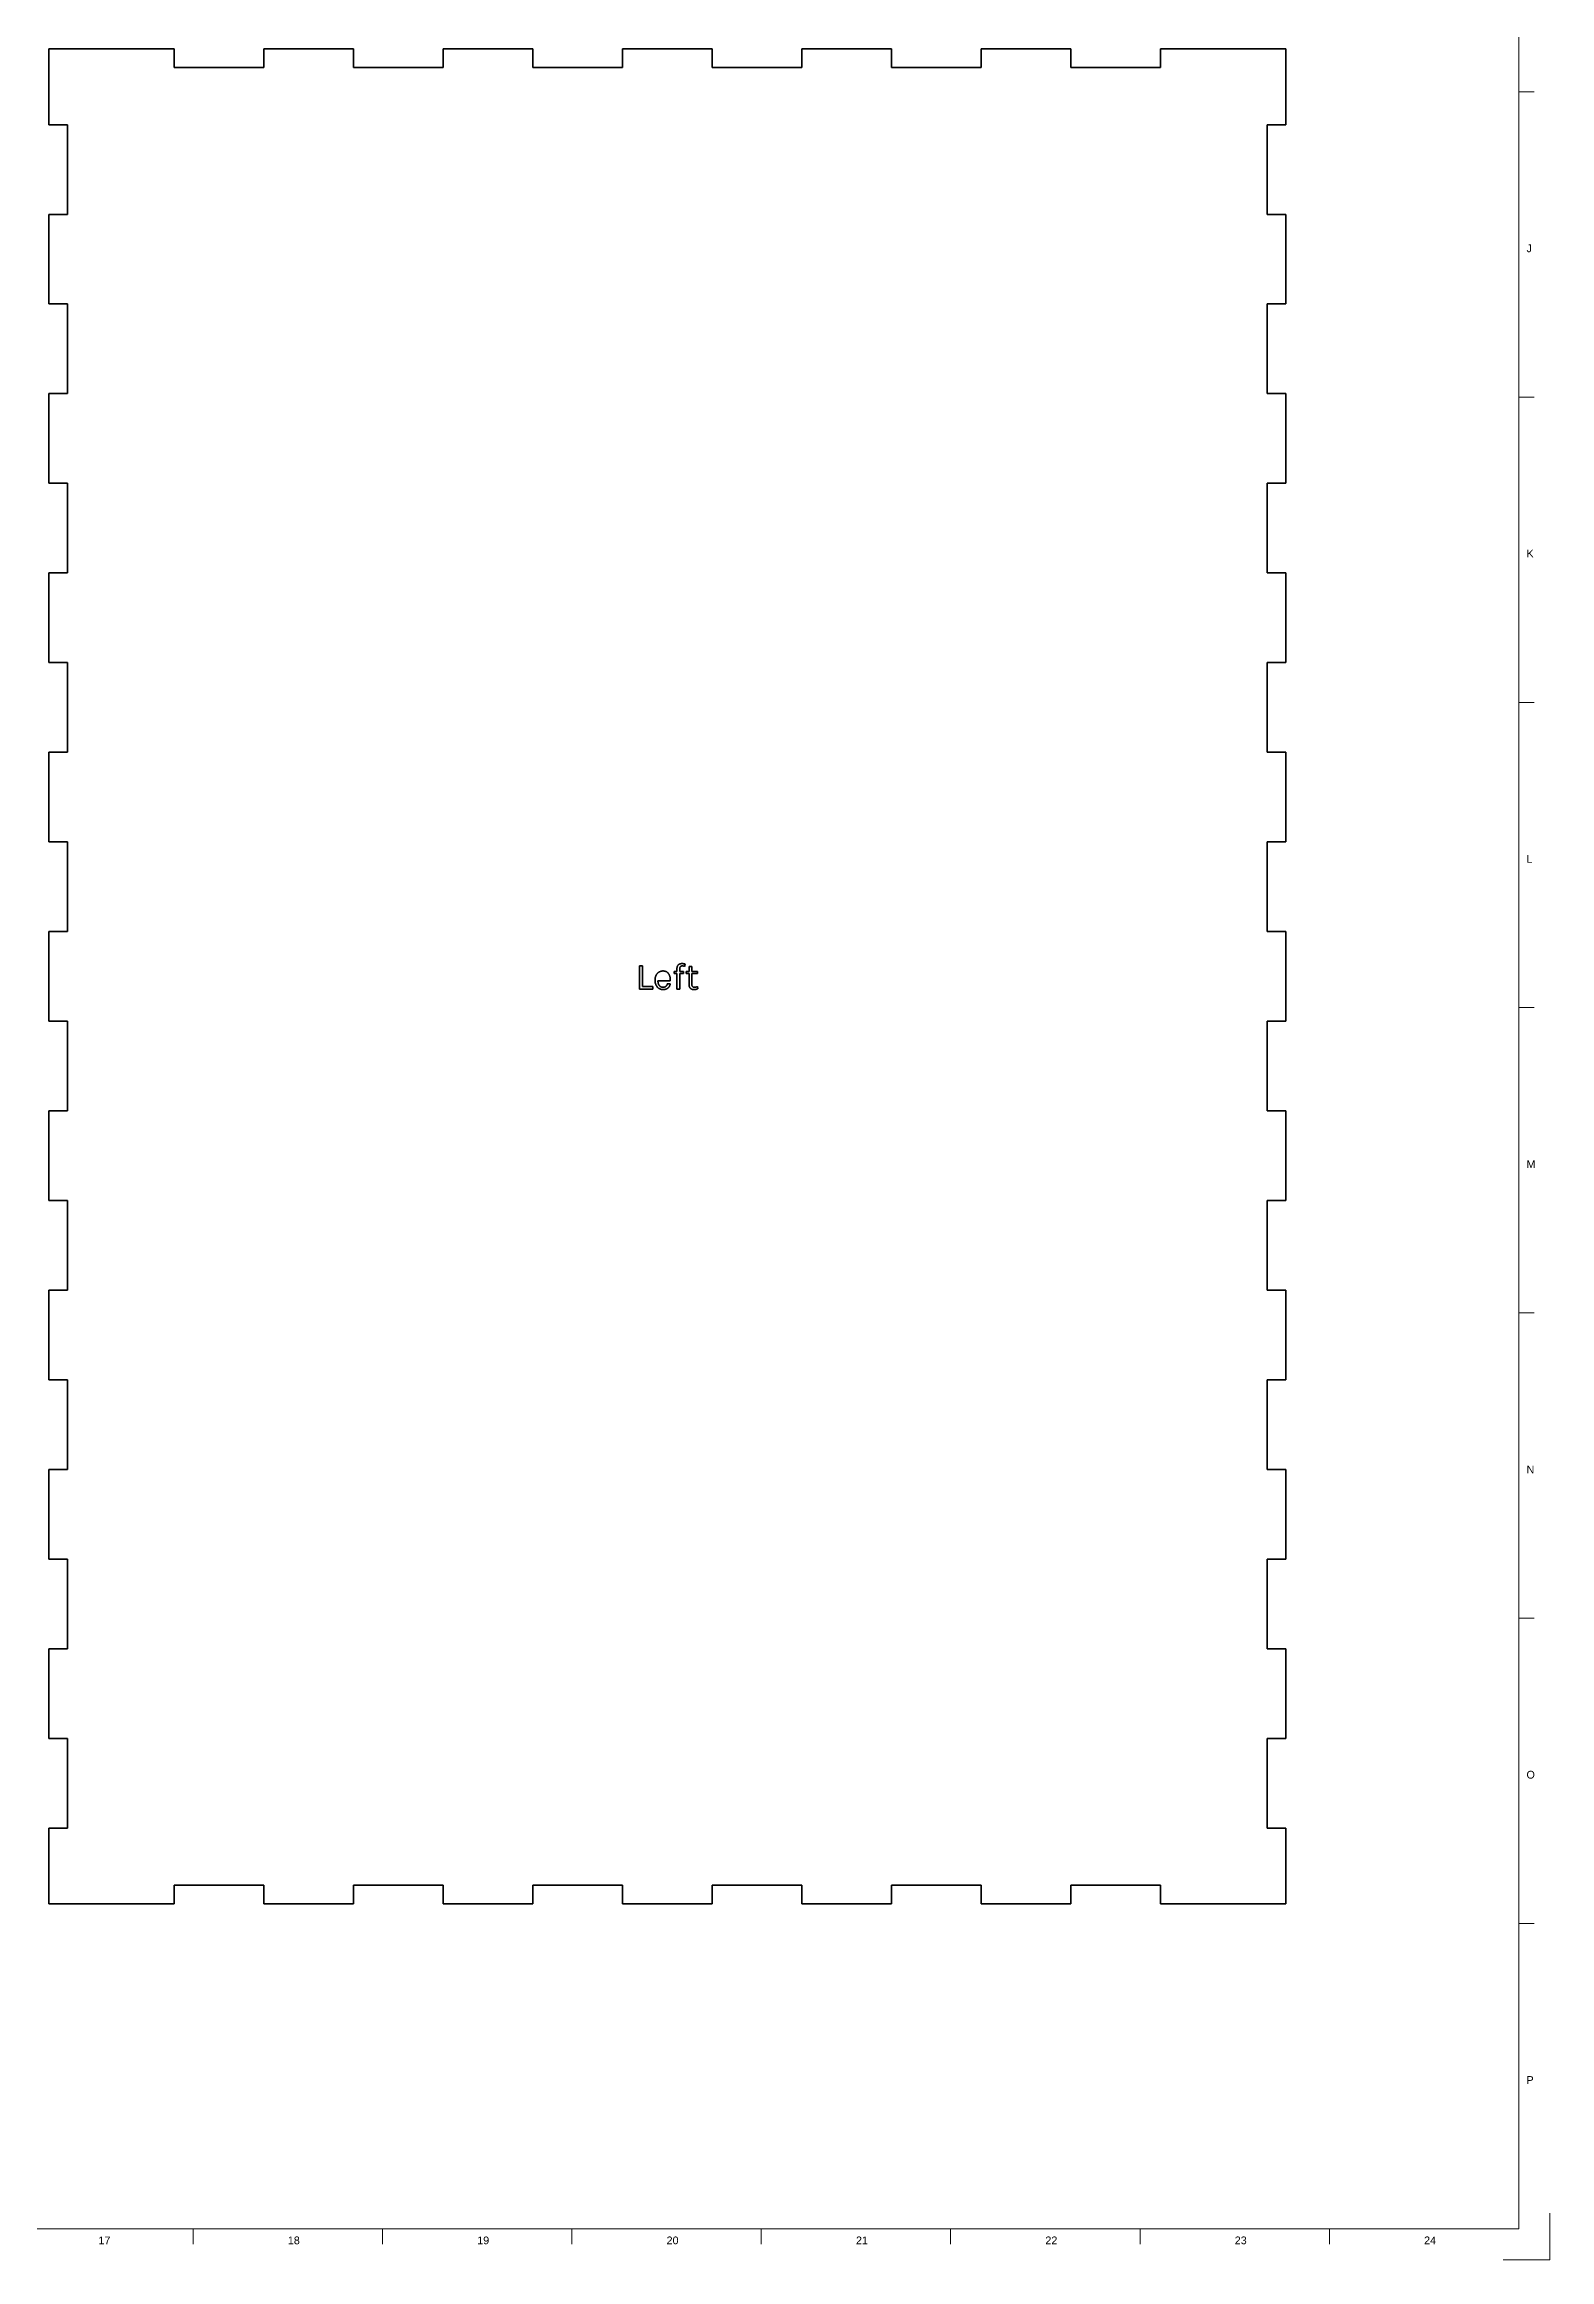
# Model space of a CAD drawing. Header units: millimetres. Extents: x 0 to 1500, y 0 to 1600.
# Drawn here: x 1013 to 1500, y 0 to 717 of the extents above; entities that cross this region are included whole.
import ezdxf

# ---------------------------------------------------------------- set-up
doc = ezdxf.new("R2010")
doc.units = ezdxf.units.MM
doc.header["$LTSCALE"] = 0.75
doc.layers.add('BORDER', color=7, linetype='Continuous', lineweight=18)
doc.layers.add('Visible', color=7, linetype='Continuous', lineweight=35)
doc.styles.get("Standard").update_dxf_attribs({"font": 'arial.ttf'})

# ---------------------------------------------------------------- blocks, each defined once
blk = doc.blocks.new('Custom1500.000000x1600.000000x24x16')
for p, q in [((1490, 1590), (1490, 10)), ((1490, 701.25), (1495, 701.25)), ((1490, 602.5), (1495, 602.5)), ((1490, 503.75), (1495, 503.75)), ((1490, 405), (1495, 405)), ((1490, 306.25), (1495, 306.25)), ((1490, 207.5), (1495, 207.5)), ((1490, 108.75), (1495, 108.75)), ((1500, 0), (1500, 15)), ((1490, 10), (20, 10)), ((1061.25, 10), (1061.25, 5)), ((1122.5, 10), (1122.5, 5)), ((1183.75, 10), (1183.75, 5)), ((1245, 10), (1245, 5)), ((1306.25, 10), (1306.25, 5)), ((1367.5, 10), (1367.5, 5)), ((1428.75, 10), (1428.75, 5)), ((1500, 0), (1485, 0))]:
    blk.add_line(p, q)
at = {"char_height": 2.5, "attachment_point": 1}
for s, insert in [('J', (1492.5, 651.875)), ('K', (1492.5, 553.125)), ('L', (1492.5, 454.375)), ('M', (1492.5, 355.625)), ('N', (1492.5, 256.875)), ('O', (1492.5, 158.125)), ('P', (1492.5, 59.375)), ('17', (1030.625, 7.5)), ('18', (1091.875, 7.5)), ('19', (1153.125, 7.5)), ('20', (1214.375, 7.5)), ('21', (1275.625, 7.5)), ('22', (1336.875, 7.5)), ('23', (1398.125, 7.5)), ('24', (1459.375, 7.5))]:
    blk.add_mtext(s, dxfattribs=dict(at, insert=insert))

msp = doc.modelspace()

# ---------------------------------------------------------------- linework, layer by layer
at = {"layer": 'Visible'}
for p, q in [((1014.622471, 715.112944), (1014.622471, 690.612944)), ((1055.122471, 715.112944), (1014.622471, 715.112944)), ((1055.122471, 709.112944), (1055.122471, 715.112944)), ((1084.122471, 715.112944), (1084.122471, 709.112944)), ((1113.122471, 715.112944), (1084.122471, 715.112944)), ((1113.122471, 709.112944), (1113.122471, 715.112944)), ((1142.122471, 715.112944), (1142.122471, 709.112944)), ((1171.122471, 715.112944), (1142.122471, 715.112944)), ((1171.122471, 709.112944), (1171.122471, 715.112944)), ((1200.122471, 715.112944), (1200.122471, 709.112944)), ((1229.122471, 715.112944), (1200.122471, 715.112944)), ((1229.122471, 709.112944), (1229.122471, 715.112944)), ((1258.122471, 715.112944), (1258.122471, 709.112944)), ((1287.122471, 715.112944), (1258.122471, 715.112944)), ((1287.122471, 709.112944), (1287.122471, 715.112944)), ((1316.122471, 715.112944), (1316.122471, 709.112944)), ((1345.122471, 715.112944), (1316.122471, 715.112944)), ((1345.122471, 709.112944), (1345.122471, 715.112944)), ((1374.122471, 715.112944), (1374.122471, 709.112944)), ((1414.622471, 715.112944), (1374.122471, 715.112944)), ((1414.622471, 690.612944), (1414.622471, 715.112944)), ((1084.122471, 709.112944), (1055.122471, 709.112944)), ((1142.122471, 709.112944), (1113.122471, 709.112944)), ((1200.122471, 709.112944), (1171.122471, 709.112944)), ((1258.122471, 709.112944), (1229.122471, 709.112944)), ((1316.122471, 709.112944), (1287.122471, 709.112944)), ((1374.122471, 709.112944), (1345.122471, 709.112944)), ((1014.622471, 690.612944), (1020.622471, 690.612944)), ((1020.622471, 690.612944), (1020.622471, 661.612944)), ((1408.622471, 690.612944), (1414.622471, 690.612944)), ((1408.622471, 661.612944), (1408.622471, 690.612944)), ((1014.622471, 661.612944), (1014.622471, 632.612944)), ((1020.622471, 661.612944), (1014.622471, 661.612944)), ((1414.622471, 661.612944), (1408.622471, 661.612944)), ((1414.622471, 632.612944), (1414.622471, 661.612944)), ((1014.622471, 632.612944), (1020.622471, 632.612944)), ((1020.622471, 632.612944), (1020.622471, 603.612944)), ((1408.622471, 632.612944), (1414.622471, 632.612944)), ((1408.622471, 603.612944), (1408.622471, 632.612944)), ((1014.622471, 603.612944), (1014.622471, 574.612944)), ((1020.622471, 603.612944), (1014.622471, 603.612944)), ((1414.622471, 603.612944), (1408.622471, 603.612944)), ((1414.622471, 574.612944), (1414.622471, 603.612944)), ((1014.622471, 574.612944), (1020.622471, 574.612944)), ((1020.622471, 574.612944), (1020.622471, 545.612944)), ((1408.622471, 574.612944), (1414.622471, 574.612944)), ((1408.622471, 545.612944), (1408.622471, 574.612944)), ((1014.622471, 545.612944), (1014.622471, 516.612944)), ((1020.622471, 545.612944), (1014.622471, 545.612944)), ((1414.622471, 545.612944), (1408.622471, 545.612944)), ((1414.622471, 516.612944), (1414.622471, 545.612944)), ((1014.622471, 516.612944), (1020.622471, 516.612944)), ((1020.622471, 516.612944), (1020.622471, 487.612944)), ((1408.622471, 516.612944), (1414.622471, 516.612944)), ((1408.622471, 487.612944), (1408.622471, 516.612944)), ((1014.622471, 487.612944), (1014.622471, 458.612944)), ((1020.622471, 487.612944), (1014.622471, 487.612944)), ((1414.622471, 487.612944), (1408.622471, 487.612944)), ((1414.622471, 458.612944), (1414.622471, 487.612944)), ((1014.622471, 458.612944), (1020.622471, 458.612944)), ((1020.622471, 458.612944), (1020.622471, 429.612944)), ((1408.622471, 458.612944), (1414.622471, 458.612944)), ((1408.622471, 429.612944), (1408.622471, 458.612944)), ((1014.622471, 429.612944), (1014.622471, 400.612944)), ((1020.622471, 429.612944), (1014.622471, 429.612944)), ((1414.622471, 429.612944), (1408.622471, 429.612944)), ((1414.622471, 400.612944), (1414.622471, 429.612944)), ((1205.637471, 418.514944), (1206.573471, 418.514944)), ((1205.637471, 410.978944), (1205.637471, 418.514944)), ((1206.573471, 418.514944), (1206.573471, 411.794944)), ((1211.053471, 415.586944), (1211.127471, 415.713944)), ((1211.127471, 415.713944), (1211.207471, 415.832944)), ((1211.207471, 415.832944), (1211.292471, 415.946944)), ((1211.292471, 415.946944), (1211.381471, 416.053944)), ((1211.381471, 416.053944), (1211.476471, 416.154944)), ((1211.476471, 416.154944), (1211.575471, 416.249944)), ((1211.575471, 416.249944), (1211.680471, 416.337944)), ((1211.680471, 416.337944), (1211.789471, 416.419944)), ((1211.789471, 416.419944), (1211.904471, 416.495944)), ((1211.904471, 416.495944), (1212.023471, 416.564944)), ((1212.023471, 416.564944), (1212.145471, 416.626944)), ((1212.145471, 416.626944), (1212.270471, 416.680944)), ((1212.270471, 416.680944), (1212.398471, 416.727944)), ((1212.398471, 416.727944), (1212.530471, 416.767944)), ((1212.530471, 416.767944), (1212.665471, 416.800944)), ((1212.665471, 416.800944), (1212.804471, 416.825944)), ((1212.804471, 416.825944), (1212.946471, 416.843944)), ((1212.946471, 416.843944), (1213.091471, 416.854944)), ((1213.091471, 416.854944), (1213.239471, 416.858944)), ((1213.239471, 416.858944), (1213.368471, 416.855944)), ((1213.368471, 416.855944), (1213.493471, 416.847944)), ((1213.493471, 416.847944), (1213.614471, 416.834944)), ((1213.614471, 416.834944), (1213.731471, 416.816944)), ((1213.731471, 416.816944), (1213.845471, 416.792944)), ((1213.845471, 416.792944), (1213.955471, 416.763944)), ((1213.955471, 416.763944), (1214.061471, 416.729944)), ((1214.061471, 416.729944), (1214.163471, 416.689944)), ((1214.163471, 416.689944), (1214.261471, 416.644944)), ((1214.261471, 416.644944), (1214.355471, 416.594944)), ((1214.355471, 416.594944), (1214.446471, 416.539944)), ((1214.446471, 416.539944), (1214.533471, 416.481944)), ((1214.533471, 416.481944), (1214.616471, 416.419944)), ((1214.616471, 416.419944), (1214.696471, 416.353944)), ((1214.696471, 416.353944), (1214.772471, 416.283944)), ((1214.772471, 416.283944), (1214.845471, 416.210944)), ((1214.845471, 416.210944), (1214.914471, 416.133944)), ((1214.914471, 416.133944), (1214.979471, 416.053944)), ((1214.979471, 416.053944), (1215.041471, 415.968944)), ((1215.041471, 415.968944), (1215.099471, 415.880944)), ((1215.099471, 415.880944), (1215.154471, 415.789944)), ((1215.154471, 415.789944), (1215.205471, 415.695944)), ((1215.205471, 415.695944), (1215.253471, 415.599944)), ((1216.785471, 416.714944), (1217.721471, 416.714944)), ((1216.785471, 416.066944), (1216.785471, 416.714944)), ((1217.721471, 416.066944), (1216.785471, 416.066944)), ((1217.721471, 417.602944), (1217.723471, 417.714944)), ((1217.721471, 416.714944), (1217.721471, 417.602944)), ((1217.721471, 410.978944), (1217.721471, 416.066944)), ((1217.723471, 417.714944), (1217.730471, 417.822944)), ((1217.730471, 417.822944), (1217.741471, 417.925944)), ((1217.741471, 417.925944), (1217.756471, 418.025944)), ((1217.756471, 418.025944), (1217.776471, 418.120944)), ((1217.776471, 418.120944), (1217.800471, 418.211944)), ((1217.800471, 418.211944), (1217.828471, 418.299944)), ((1217.828471, 418.299944), (1217.861471, 418.382944)), ((1217.861471, 418.382944), (1217.898471, 418.460944)), ((1217.898471, 418.460944), (1217.940471, 418.535944)), ((1217.940471, 418.535944), (1217.985471, 418.606944)), ((1217.985471, 418.606944), (1218.034471, 418.673944)), ((1218.034471, 418.673944), (1218.085471, 418.736944)), ((1218.085471, 418.736944), (1218.139471, 418.795944)), ((1218.139471, 418.795944), (1218.196471, 418.851944)), ((1218.196471, 418.851944), (1218.257471, 418.903944)), ((1218.257471, 418.903944), (1218.320471, 418.951944)), ((1218.320471, 418.951944), (1218.386471, 418.995944)), ((1218.386471, 418.995944), (1218.456471, 419.035944)), ((1218.456471, 419.035944), (1218.528471, 419.072944)), ((1218.528471, 419.072944), (1218.603471, 419.105944)), ((1218.603471, 419.105944), (1218.679471, 419.135944)), ((1218.658471, 417.663944), (1218.657471, 417.590944)), ((1218.657471, 417.590944), (1218.657471, 416.714944)), ((1218.657471, 416.714944), (1219.845471, 416.714944)), ((1218.657471, 416.066944), (1218.657471, 410.978944)), ((1219.845471, 416.066944), (1218.657471, 416.066944)), ((1218.662471, 417.732944), (1218.658471, 417.663944)), ((1218.668471, 417.798944), (1218.662471, 417.732944)), ((1218.677471, 417.860944), (1218.668471, 417.798944)), ((1218.689471, 417.919944), (1218.677471, 417.860944)), ((1218.679471, 419.135944), (1218.757471, 419.161944)), ((1218.702471, 417.974944), (1218.689471, 417.919944)), ((1218.719471, 418.026944), (1218.702471, 417.974944)), ((1218.738471, 418.074944), (1218.719471, 418.026944)), ((1218.759471, 418.119944), (1218.738471, 418.074944)), ((1218.757471, 419.161944), (1218.837471, 419.183944)), ((1218.783471, 418.160944), (1218.759471, 418.119944)), ((1218.809471, 418.198944), (1218.783471, 418.160944)), ((1218.836471, 418.234944), (1218.809471, 418.198944)), ((1218.865471, 418.267944), (1218.836471, 418.234944)), ((1218.837471, 419.183944), (1218.919471, 419.203944)), ((1218.894471, 418.298944), (1218.865471, 418.267944)), ((1218.925471, 418.326944), (1218.894471, 418.298944)), ((1218.919471, 419.203944), (1219.002471, 419.218944)), ((1218.958471, 418.352944), (1218.925471, 418.326944)), ((1218.992471, 418.375944), (1218.958471, 418.352944)), ((1219.027471, 418.396944), (1218.992471, 418.375944)), ((1219.002471, 419.218944), (1219.087471, 419.230944)), ((1219.063471, 418.414944), (1219.027471, 418.396944)), ((1219.101471, 418.430944), (1219.063471, 418.414944)), ((1219.087471, 419.230944), (1219.174471, 419.239944)), ((1219.139471, 418.444944), (1219.101471, 418.430944)), ((1219.178471, 418.456944), (1219.139471, 418.444944)), ((1219.174471, 419.239944), (1219.263471, 419.244944)), ((1219.216471, 418.467944), (1219.178471, 418.456944)), ((1219.255471, 418.476944), (1219.216471, 418.467944)), ((1219.293471, 418.484944), (1219.255471, 418.476944)), ((1219.263471, 419.244944), (1219.353471, 419.246944)), ((1219.331471, 418.490944), (1219.293471, 418.484944)), ((1219.370471, 418.496944), (1219.331471, 418.490944)), ((1219.353471, 419.246944), (1219.402471, 419.246944)), ((1219.408471, 418.499944), (1219.370471, 418.496944)), ((1219.402471, 419.246944), (1219.452471, 419.245944)), ((1219.447471, 418.501944), (1219.408471, 418.499944)), ((1219.485471, 418.502944), (1219.447471, 418.501944)), ((1219.452471, 419.245944), (1219.501471, 419.243944)), ((1219.518471, 418.502944), (1219.485471, 418.502944)), ((1219.501471, 419.243944), (1219.601471, 419.237944)), ((1219.550471, 418.501944), (1219.518471, 418.502944)), ((1219.584471, 418.499944), (1219.550471, 418.501944)), ((1219.617471, 418.496944), (1219.584471, 418.499944)), ((1219.601471, 419.237944), (1219.651471, 419.233944)), ((1219.651471, 418.493944), (1219.617471, 418.496944)), ((1219.651471, 419.233944), (1219.702471, 419.228944)), ((1219.685471, 418.489944), (1219.651471, 418.493944)), ((1219.719471, 418.484944), (1219.685471, 418.489944)), ((1219.702471, 419.228944), (1219.752471, 419.223944)), ((1219.754471, 418.479944), (1219.719471, 418.484944)), ((1219.752471, 419.223944), (1219.803471, 419.217944)), ((1219.789471, 418.473944), (1219.754471, 418.479944)), ((1219.824471, 418.466944), (1219.789471, 418.473944)), ((1219.803471, 419.217944), (1219.854471, 419.210944)), ((1219.859471, 418.458944), (1219.824471, 418.466944)), ((1219.845471, 416.714944), (1219.845471, 416.066944)), ((1219.854471, 419.210944), (1219.956471, 419.194944)), ((1219.895471, 418.450944), (1219.859471, 418.458944)), ((1219.930471, 418.441944), (1219.895471, 418.450944)), ((1220.002471, 418.421944), (1219.930471, 418.441944)), ((1219.956471, 419.194944), (1220.007471, 419.185944)), ((1220.037471, 418.410944), (1220.002471, 418.421944)), ((1220.007471, 419.185944), (1220.058471, 419.175944)), ((1220.073471, 418.398944), (1220.037471, 418.410944)), ((1220.058471, 419.175944), (1220.108471, 419.165944)), ((1220.145471, 418.372944), (1220.073471, 418.398944)), ((1220.108471, 419.165944), (1220.159471, 419.154944)), ((1220.181471, 418.358944), (1220.145471, 418.372944)), ((1220.159471, 419.154944), (1220.210471, 419.142944)), ((1220.361471, 419.102944), (1220.181471, 418.358944)), ((1220.210471, 419.142944), (1220.260471, 419.129944)), ((1220.260471, 419.129944), (1220.311471, 419.116944)), ((1220.311471, 419.116944), (1220.361471, 419.102944)), ((1220.715471, 416.714944), (1221.639471, 416.714944)), ((1220.715471, 416.066944), (1220.715471, 416.714944)), ((1221.639471, 416.066944), (1220.715471, 416.066944)), ((1221.639471, 418.310944), (1222.563471, 418.310944)), ((1221.639471, 416.714944), (1221.639471, 418.310944)), ((1221.639471, 412.454944), (1221.639471, 416.066944)), ((1222.563471, 418.310944), (1222.563471, 416.714944)), ((1222.563471, 416.714944), (1224.375471, 416.714944)), ((1222.563471, 416.066944), (1222.563471, 412.478944)), ((1224.375471, 416.066944), (1222.563471, 416.066944)), ((1224.375471, 416.714944), (1224.375471, 416.066944)), ((1209.933471, 410.978944), (1205.637471, 410.978944)), ((1206.573471, 411.794944), (1209.933471, 411.794944)), ((1209.933471, 411.794944), (1209.933471, 410.978944)), ((1210.647471, 413.834944), (1210.650471, 414.020944)), ((1210.650471, 413.660944), (1210.647471, 413.834944)), ((1210.650471, 414.020944), (1210.660471, 414.200944)), ((1210.661471, 413.489944), (1210.650471, 413.660944)), ((1210.660471, 414.200944), (1210.677471, 414.375944)), ((1210.678471, 413.323944), (1210.661471, 413.489944)), ((1210.677471, 414.375944), (1210.701471, 414.545944)), ((1210.701471, 413.161944), (1210.678471, 413.323944)), ((1210.701471, 414.545944), (1210.731471, 414.710944)), ((1210.732471, 413.003944), (1210.701471, 413.161944)), ((1210.731471, 414.710944), (1210.768471, 414.869944)), ((1210.769471, 412.849944), (1210.732471, 413.003944)), ((1210.768471, 414.869944), (1210.812471, 415.023944)), ((1210.813471, 412.699944), (1210.769471, 412.849944)), ((1210.812471, 415.023944), (1210.862471, 415.172944)), ((1210.864471, 412.553944), (1210.813471, 412.699944)), ((1210.862471, 415.172944), (1210.919471, 415.316944)), ((1210.922471, 412.412944), (1210.864471, 412.553944)), ((1210.919471, 415.316944), (1210.983471, 415.454944)), ((1210.986471, 412.274944), (1210.922471, 412.412944)), ((1210.983471, 415.454944), (1211.053471, 415.586944)), ((1211.056471, 412.141944), (1210.986471, 412.274944)), ((1211.131471, 412.015944), (1211.056471, 412.141944)), ((1211.212471, 411.894944), (1211.131471, 412.015944)), ((1211.297471, 411.779944), (1211.212471, 411.894944)), ((1211.386471, 411.670944), (1211.297471, 411.779944)), ((1211.481471, 411.567944), (1211.386471, 411.670944)), ((1211.581471, 411.470944), (1211.481471, 411.567944)), ((1211.686471, 411.379944), (1211.581471, 411.470944)), ((1215.555471, 413.690944), (1211.583673, 413.690944)), ((1211.583673, 413.690944), (1211.585471, 413.583944)), ((1211.585471, 413.583944), (1211.590471, 413.467944)), ((1211.590471, 413.467944), (1211.599471, 413.353944)), ((1211.599471, 413.353944), (1211.612471, 413.242944)), ((1211.612471, 413.242944), (1211.629471, 413.134944)), ((1211.629471, 413.134944), (1211.649471, 413.027944)), ((1211.649471, 413.027944), (1211.673471, 412.924944)), ((1211.673471, 412.924944), (1211.700471, 412.823944)), ((1211.795471, 411.294944), (1211.686471, 411.379944)), ((1211.700471, 412.823944), (1211.731471, 412.724944)), ((1211.731471, 412.724944), (1211.766471, 412.628944)), ((1211.766471, 412.628944), (1211.804471, 412.535944)), ((1211.910471, 411.215944), (1211.795471, 411.294944)), ((1211.804471, 412.535944), (1211.847471, 412.446944)), ((1211.847471, 412.446944), (1211.892471, 412.361944)), ((1211.892471, 412.361944), (1211.942471, 412.280944)), ((1212.029471, 411.143944), (1211.910471, 411.215944)), ((1211.942471, 412.280944), (1211.995471, 412.203944)), ((1211.995471, 412.203944), (1212.051471, 412.130944)), ((1212.150471, 411.078944), (1212.029471, 411.143944)), ((1212.051471, 412.130944), (1212.112471, 412.061944)), ((1212.112471, 412.061944), (1212.176471, 411.996944)), ((1212.275471, 411.021944), (1212.150471, 411.078944)), ((1212.176471, 411.996944), (1212.244471, 411.935944)), ((1212.244471, 411.935944), (1212.315471, 411.878944)), ((1212.403471, 410.971944), (1212.275471, 411.021944)), ((1212.315471, 411.878944), (1212.390471, 411.826944)), ((1212.390471, 411.826944), (1212.469471, 411.779944)), ((1212.535471, 410.929944), (1212.403471, 410.971944)), ((1212.469471, 411.779944), (1212.552471, 411.737944)), ((1212.669471, 410.895944), (1212.535471, 410.929944)), ((1212.552471, 411.737944), (1212.639471, 411.701944)), ((1212.639471, 411.701944), (1212.729471, 411.671944)), ((1212.807471, 410.868944), (1212.669471, 410.895944)), ((1212.729471, 411.671944), (1212.823471, 411.646944)), ((1212.948471, 410.849944), (1212.807471, 410.868944)), ((1212.823471, 411.646944), (1212.921471, 411.627944)), ((1212.921471, 411.627944), (1213.023471, 411.613944)), ((1213.092471, 410.838944), (1212.948471, 410.849944)), ((1213.023471, 411.613944), (1213.129471, 411.605944)), ((1213.239471, 410.834944), (1213.092471, 410.838944)), ((1213.129471, 411.605944), (1213.239471, 411.602944)), ((1213.239471, 411.602944), (1213.349471, 411.605944)), ((1213.361471, 410.836944), (1213.239471, 410.834944)), ((1213.349471, 411.605944), (1213.454471, 411.613944)), ((1213.481471, 410.843944), (1213.361471, 410.836944)), ((1213.454471, 411.613944), (1213.556471, 411.626944)), ((1213.598471, 410.854944), (1213.481471, 410.843944)), ((1213.556471, 411.626944), (1213.654471, 411.645944)), ((1213.713471, 410.870944), (1213.598471, 410.854944)), ((1213.654471, 411.645944), (1213.747471, 411.670944)), ((1213.825471, 410.889944), (1213.713471, 410.870944)), ((1213.747471, 411.670944), (1213.837471, 411.699944)), ((1213.935471, 410.914944), (1213.825471, 410.889944)), ((1213.837471, 411.699944), (1213.923471, 411.734944)), ((1213.923471, 411.734944), (1214.005471, 411.775944)), ((1214.042471, 410.943944), (1213.935471, 410.914944)), ((1214.005471, 411.775944), (1214.083471, 411.821944)), ((1214.147471, 410.976944), (1214.042471, 410.943944)), ((1214.083471, 411.821944), (1214.157471, 411.872944)), ((1214.249471, 411.014944), (1214.147471, 410.976944)), ((1214.157471, 411.872944), (1214.226471, 411.929944)), ((1214.226471, 411.929944), (1214.290471, 411.990944)), ((1214.349471, 411.056944), (1214.249471, 411.014944)), ((1214.290471, 411.990944), (1214.348471, 412.057944)), ((1214.348471, 412.057944), (1214.400471, 412.129944)), ((1214.446471, 411.102944), (1214.349471, 411.056944)), ((1214.400471, 412.129944), (1214.446471, 412.206944)), ((1214.446471, 412.206944), (1214.487471, 412.289944)), ((1214.539471, 411.152944), (1214.446471, 411.102944)), ((1214.487471, 412.289944), (1214.523471, 412.376944)), ((1214.523471, 412.376944), (1214.553471, 412.469944)), ((1214.629471, 411.206944), (1214.539471, 411.152944)), ((1214.553471, 412.469944), (1214.577471, 412.567944)), ((1214.577471, 412.567944), (1214.595471, 412.670944)), ((1214.595471, 412.670944), (1215.567471, 412.670944)), ((1214.715471, 411.264944), (1214.629471, 411.206944)), ((1214.797471, 411.325944), (1214.715471, 411.264944)), ((1214.877471, 411.390944), (1214.797471, 411.325944)), ((1214.953471, 411.459944), (1214.877471, 411.390944)), ((1215.025471, 411.532944), (1214.953471, 411.459944)), ((1215.094471, 411.609944), (1215.025471, 411.532944)), ((1215.159471, 411.689944), (1215.094471, 411.609944)), ((1215.220471, 411.773944), (1215.159471, 411.689944)), ((1215.277471, 411.860944), (1215.220471, 411.773944)), ((1215.253471, 415.599944), (1215.297471, 415.501944)), ((1215.329471, 411.950944), (1215.277471, 411.860944)), ((1215.297471, 415.501944), (1215.338471, 415.401944)), ((1215.377471, 412.043944), (1215.329471, 411.950944)), ((1215.338471, 415.401944), (1215.376471, 415.298944)), ((1215.376471, 415.298944), (1215.410471, 415.193944)), ((1215.420471, 412.140944), (1215.377471, 412.043944)), ((1215.410471, 415.193944), (1215.441471, 415.085944)), ((1215.459471, 412.239944), (1215.420471, 412.140944)), ((1215.441471, 415.085944), (1215.468471, 414.975944)), ((1215.492471, 412.342944), (1215.459471, 412.239944)), ((1215.468471, 414.975944), (1215.492471, 414.863944)), ((1215.492471, 414.863944), (1215.513471, 414.749944)), ((1215.522471, 412.448944), (1215.492471, 412.342944)), ((1215.513471, 414.749944), (1215.530471, 414.635944)), ((1215.547471, 412.558944), (1215.522471, 412.448944)), ((1215.530471, 414.635944), (1215.544471, 414.519944)), ((1215.544471, 414.519944), (1215.555471, 414.403944)), ((1215.567471, 412.670944), (1215.547471, 412.558944)), ((1215.555471, 414.403944), (1215.563471, 414.286944)), ((1215.563471, 413.811944), (1215.555471, 413.690944)), ((1215.563471, 414.286944), (1215.568471, 414.169944)), ((1215.568471, 413.931944), (1215.563471, 413.811944)), ((1215.568471, 414.169944), (1215.569471, 414.050944)), ((1215.569471, 414.050944), (1215.568471, 413.931944)), ((1218.657471, 410.978944), (1217.721471, 410.978944)), ((1221.641471, 412.348944), (1221.639471, 412.454944)), ((1221.648471, 412.245944), (1221.641471, 412.348944)), ((1221.658471, 412.146944), (1221.648471, 412.245944)), ((1221.674471, 412.051944), (1221.658471, 412.146944)), ((1221.693471, 411.959944), (1221.674471, 412.051944)), ((1221.717471, 411.871944), (1221.693471, 411.959944)), ((1221.745471, 411.786944), (1221.717471, 411.871944)), ((1221.777471, 411.705944), (1221.745471, 411.786944)), ((1221.814471, 411.628944), (1221.777471, 411.705944)), ((1221.855471, 411.554944), (1221.814471, 411.628944)), ((1221.900471, 411.484944), (1221.855471, 411.554944)), ((1221.948471, 411.417944), (1221.900471, 411.484944)), ((1221.999471, 411.354944), (1221.948471, 411.417944)), ((1222.053471, 411.295944), (1221.999471, 411.354944)), ((1222.110471, 411.239944), (1222.053471, 411.295944)), ((1222.170471, 411.187944), (1222.110471, 411.239944)), ((1222.234471, 411.138944), (1222.170471, 411.187944)), ((1222.300471, 411.093944), (1222.234471, 411.138944)), ((1222.370471, 411.052944), (1222.300471, 411.093944)), ((1222.443471, 411.014944), (1222.370471, 411.052944)), ((1222.518471, 410.980944), (1222.443471, 411.014944)), ((1222.596471, 410.949944), (1222.518471, 410.980944)), ((1222.563471, 412.478944), (1222.571471, 412.309944)), ((1222.571471, 412.309944), (1222.596471, 412.158944)), ((1222.596471, 412.158944), (1222.638471, 412.025944)), ((1222.675471, 410.922944), (1222.596471, 410.949944)), ((1222.638471, 412.025944), (1222.695471, 411.910944)), ((1222.756471, 410.899944), (1222.675471, 410.922944)), ((1222.695471, 411.910944), (1222.770471, 411.812944)), ((1222.839471, 410.879944), (1222.756471, 410.899944)), ((1222.770471, 411.812944), (1222.861471, 411.732944)), ((1222.924471, 410.863944), (1222.839471, 410.879944)), ((1222.861471, 411.732944), (1222.969471, 411.670944)), ((1223.011471, 410.850944), (1222.924471, 410.863944)), ((1222.969471, 411.670944), (1223.093471, 411.626944)), ((1223.100471, 410.841944), (1223.011471, 410.850944)), ((1223.093471, 411.626944), (1223.234471, 411.599944)), ((1223.190471, 410.836944), (1223.100471, 410.841944)), ((1223.283471, 410.834944), (1223.190471, 410.836944)), ((1223.234471, 411.599944), (1223.391471, 411.590944)), ((1223.348471, 410.835944), (1223.283471, 410.834944)), ((1223.412471, 410.837944), (1223.348471, 410.835944)), ((1223.391471, 411.590944), (1223.489471, 411.592944)), ((1223.476471, 410.842944), (1223.412471, 410.837944)), ((1223.539471, 410.847944), (1223.476471, 410.842944)), ((1223.489471, 411.592944), (1223.537471, 411.595944)), ((1223.537471, 411.595944), (1223.633471, 411.603944)), ((1223.602471, 410.855944), (1223.539471, 410.847944)), ((1223.664471, 410.864944), (1223.602471, 410.855944)), ((1223.633471, 411.603944), (1223.681471, 411.609944)), ((1223.726471, 410.875944), (1223.664471, 410.864944)), ((1223.681471, 411.609944), (1223.728471, 411.616944)), ((1223.788471, 410.888944), (1223.726471, 410.875944)), ((1223.728471, 411.616944), (1223.822471, 411.634944)), ((1223.849471, 410.902944), (1223.788471, 410.888944)), ((1223.822471, 411.634944), (1223.868471, 411.644944)), ((1223.910471, 410.918944), (1223.849471, 410.902944)), ((1223.868471, 411.644944), (1223.915471, 411.655944)), ((1223.971471, 410.935944), (1223.910471, 410.918944)), ((1223.915471, 411.655944), (1223.963471, 411.668944)), ((1223.963471, 411.668944), (1224.012471, 411.681944)), ((1224.031471, 410.954944), (1223.971471, 410.935944)), ((1224.012471, 411.681944), (1224.062471, 411.696944)), ((1224.092471, 410.973944), (1224.031471, 410.954944)), ((1224.062471, 411.696944), (1224.113471, 411.711944)), ((1224.153471, 410.993944), (1224.092471, 410.973944)), ((1224.113471, 411.711944), (1224.166471, 411.728944)), ((1224.214471, 411.014944), (1224.153471, 410.993944)), ((1224.166471, 411.728944), (1224.219471, 411.746944)), ((1224.275471, 411.036944), (1224.214471, 411.014944)), ((1224.219471, 411.746944), (1224.274471, 411.765944)), ((1224.274471, 411.765944), (1224.330471, 411.785944)), ((1224.336471, 411.059944), (1224.275471, 411.036944)), ((1224.330471, 411.785944), (1224.387471, 411.806944)), ((1224.397471, 411.083944), (1224.336471, 411.059944)), ((1224.387471, 411.806944), (1224.519471, 411.134944)), ((1224.458471, 411.108944), (1224.397471, 411.083944)), ((1224.519471, 411.134944), (1224.458471, 411.108944)), ((1014.622471, 400.612944), (1020.622471, 400.612944)), ((1020.622471, 400.612944), (1020.622471, 371.612944)), ((1408.622471, 400.612944), (1414.622471, 400.612944)), ((1408.622471, 371.612944), (1408.622471, 400.612944)), ((1014.622471, 371.612944), (1014.622471, 342.612944)), ((1020.622471, 371.612944), (1014.622471, 371.612944)), ((1414.622471, 371.612944), (1408.622471, 371.612944)), ((1414.622471, 342.612944), (1414.622471, 371.612944)), ((1014.622471, 342.612944), (1020.622471, 342.612944)), ((1020.622471, 342.612944), (1020.622471, 313.612944)), ((1408.622471, 342.612944), (1414.622471, 342.612944)), ((1408.622471, 313.612944), (1408.622471, 342.612944)), ((1014.622471, 313.612944), (1014.622471, 284.612944)), ((1020.622471, 313.612944), (1014.622471, 313.612944)), ((1414.622471, 313.612944), (1408.622471, 313.612944)), ((1414.622471, 284.612944), (1414.622471, 313.612944)), ((1014.622471, 284.612944), (1020.622471, 284.612944)), ((1020.622471, 284.612944), (1020.622471, 255.612944)), ((1408.622471, 284.612944), (1414.622471, 284.612944)), ((1408.622471, 255.612944), (1408.622471, 284.612944)), ((1014.622471, 255.612944), (1014.622471, 226.612944)), ((1020.622471, 255.612944), (1014.622471, 255.612944)), ((1414.622471, 255.612944), (1408.622471, 255.612944)), ((1414.622471, 226.612944), (1414.622471, 255.612944)), ((1014.622471, 226.612944), (1020.622471, 226.612944)), ((1020.622471, 226.612944), (1020.622471, 197.612944)), ((1408.622471, 226.612944), (1414.622471, 226.612944)), ((1408.622471, 197.612944), (1408.622471, 226.612944)), ((1014.622471, 197.612944), (1014.622471, 168.612944)), ((1020.622471, 197.612944), (1014.622471, 197.612944)), ((1414.622471, 197.612944), (1408.622471, 197.612944)), ((1414.622471, 168.612944), (1414.622471, 197.612944)), ((1014.622471, 168.612944), (1020.622471, 168.612944)), ((1020.622471, 168.612944), (1020.622471, 139.612944)), ((1408.622471, 168.612944), (1414.622471, 168.612944)), ((1408.622471, 139.612944), (1408.622471, 168.612944)), ((1014.622471, 139.612944), (1014.622471, 115.112944)), ((1020.622471, 139.612944), (1014.622471, 139.612944)), ((1414.622471, 139.612944), (1408.622471, 139.612944)), ((1414.622471, 115.112944), (1414.622471, 139.612944)), ((1014.622471, 115.112944), (1055.122471, 115.112944)), ((1055.122471, 121.112944), (1084.122471, 121.112944)), ((1055.122471, 115.112944), (1055.122471, 121.112944)), ((1084.122471, 121.112944), (1084.122471, 115.112944)), ((1084.122471, 115.112944), (1113.122471, 115.112944)), ((1113.122471, 121.112944), (1142.122471, 121.112944)), ((1113.122471, 115.112944), (1113.122471, 121.112944)), ((1142.122471, 121.112944), (1142.122471, 115.112944)), ((1142.122471, 115.112944), (1171.122471, 115.112944)), ((1171.122471, 121.112944), (1200.122471, 121.112944)), ((1171.122471, 115.112944), (1171.122471, 121.112944)), ((1200.122471, 121.112944), (1200.122471, 115.112944)), ((1200.122471, 115.112944), (1229.122471, 115.112944)), ((1229.122471, 121.112944), (1258.122471, 121.112944)), ((1229.122471, 115.112944), (1229.122471, 121.112944)), ((1258.122471, 121.112944), (1258.122471, 115.112944)), ((1258.122471, 115.112944), (1287.122471, 115.112944)), ((1287.122471, 121.112944), (1316.122471, 121.112944)), ((1287.122471, 115.112944), (1287.122471, 121.112944)), ((1316.122471, 121.112944), (1316.122471, 115.112944)), ((1316.122471, 115.112944), (1345.122471, 115.112944)), ((1345.122471, 121.112944), (1374.122471, 121.112944)), ((1345.122471, 115.112944), (1345.122471, 121.112944)), ((1374.122471, 121.112944), (1374.122471, 115.112944)), ((1374.122471, 115.112944), (1414.622471, 115.112944))]:
    msp.add_line(p, q, dxfattribs=at)

# ---------------------------------------------------------------- block references
at = {"layer": 'BORDER'}
msp.add_blockref('Custom1500.000000x1600.000000x24x16', (0, 0), dxfattribs=at)

doc.saveas('drawing.dxf')
